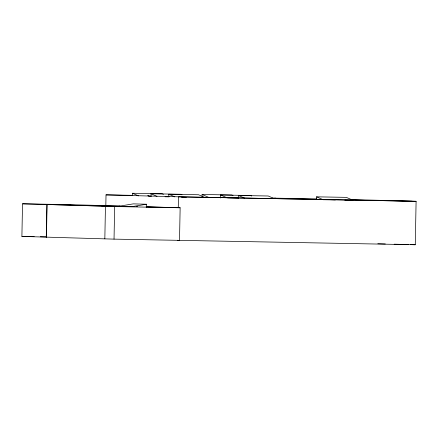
<?xml version="1.0" encoding="UTF-8"?>
<svg xmlns="http://www.w3.org/2000/svg" width="438" height="438" viewBox="0 0 438 438"><rect width="100%" height="100%" fill="white"/><g stroke="black" fill="none" stroke-linecap="round" stroke-linejoin="round"><path stroke-width="0.66" d="M350.745 199.553L416.1 201.294L415.268 244.749L114.033 239.132L21.9 236.411L22.524 203.818L70.315 204.661M46.264 237.073L46.893 204.48L116.858 206.572M46.45 237.21L47.074 204.617M102.207 206.747L102.229 205.663L106.21 205.734M104.835 238.787L105.459 206.199M132.785 195.353L106.023 194.872L105.815 205.734L120.171 206.123M114.033 239.132L114.657 206.539L180.144 207.776L179.514 240.369L177.642 240.287M132.429 195.693L132.473 193.251L162.252 193.771L163.445 194.302M146.489 207.289L146.549 204.234L133.294 203.873L118.353 206.325L131.608 206.687L146.549 204.234M150.984 196.197L151.028 193.749L180.806 194.275L182 194.8M168.789 196.678L168.838 194.231L198.611 194.757L205.187 197.653M180.144 207.776L178.266 207.694L178.48 196.832L416.1 201.294M202.066 196.312L202.099 194.477L231.872 195.003L233.071 195.529M220.599 198.036L220.653 194.981L250.432 195.507L251.626 196.032M238.414 197.905L238.458 195.463L268.237 195.989L274.215 198.617M316.526 199.285L316.57 196.837L346.349 197.363L352.924 200.259L344.799 200.117M147.666 195.605L149.144 195.644M274.456 198.146L316.701 198.885M148.526 196.312L151.23 196.361M412.12 201.212L180.144 196.854L106.023 194.872M165.049 196.777L169.112 196.848M227.908 197.888L238.732 198.075M181.502 197.237L186.238 197.319M251.127 198.463L260.599 198.633M335.327 199.947L323.145 199.733L316.57 196.837M21.9 236.411L34.191 236.629M40.334 236.739L46.477 236.843M272.42 198.091L275.836 198.162M68.941 204.65L106.242 205.636M146.144 206.824L178.266 207.694M102.229 205.663L119.903 206.139M136.213 206.583L137.57 206.616M146.407 206.856L177.04 207.705M22.524 203.818L108.066 206.243M377.824 243.742L385.314 243.944M394.162 244.18L408.457 244.568M410.499 244.623L415.268 244.749M238.458 195.463L244.437 198.091M220.653 194.981L227.229 197.872M202.099 194.477L208.674 197.374M168.838 194.231L174.811 196.865M151.028 193.749L157.007 196.383M132.473 193.251L138.452 195.879"/></g></svg>
